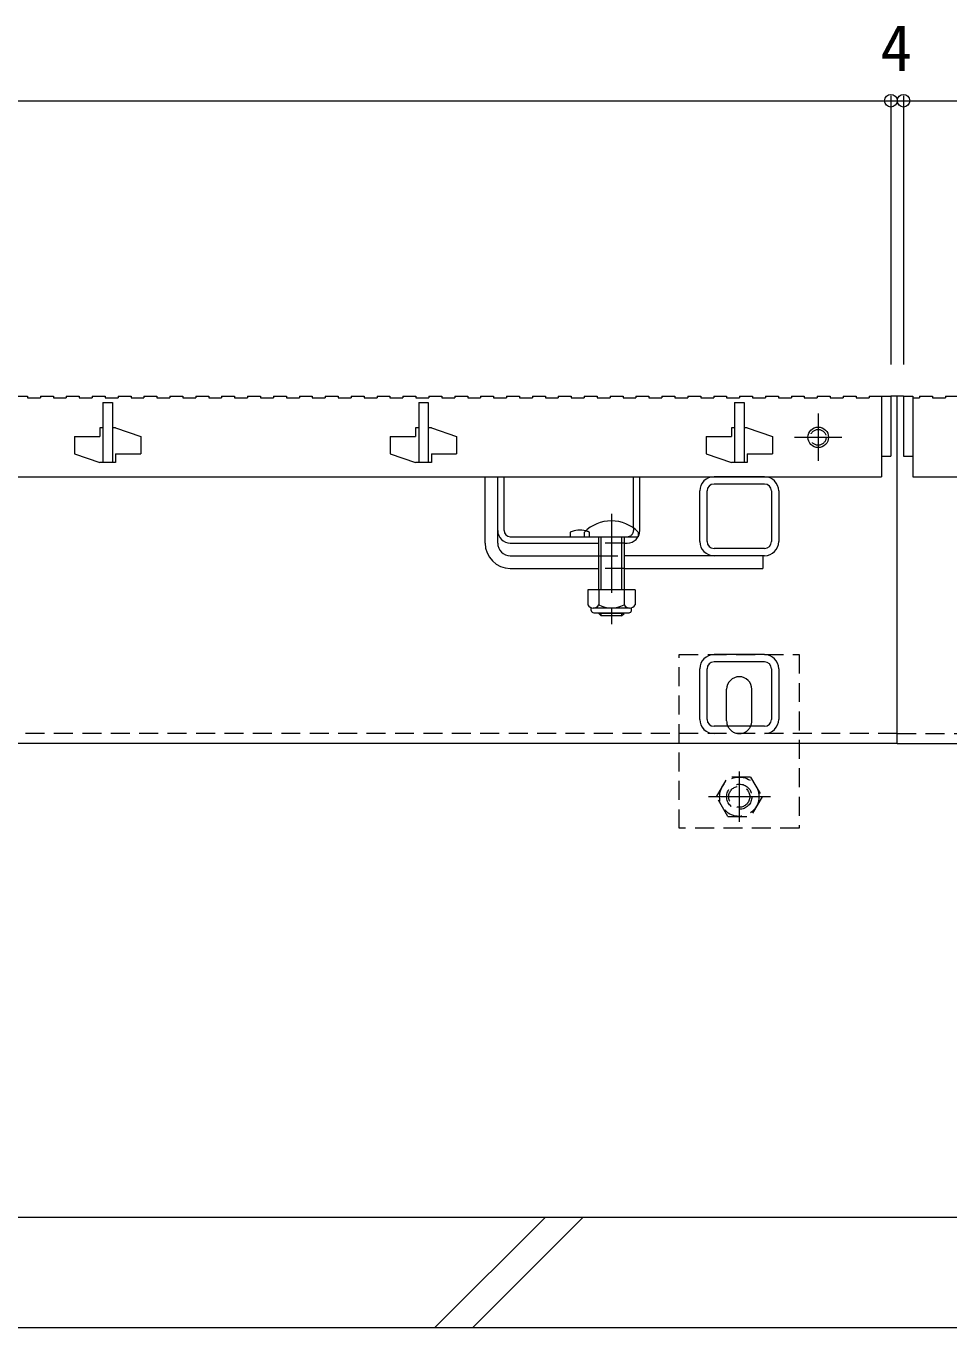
# Model space of a CAD drawing. Units: millimetres at full size, sheet at 1:5; details may follow other scales. Extents: x -1763 to 1942, y -1329 to 1372.
# Drawn here: x -537.6 to -245.4, y -780 to -367.8 of the extents above; entities that cross this region are included whole.
import ezdxf
from ezdxf.enums import TextEntityAlignment as Align

# ---------------------------------------------------------------- set-up
doc = ezdxf.new("R2010")
doc.units = ezdxf.units.MM
doc.header["$LTSCALE"] = 5
doc.header["$PDMODE"] = 32
doc.header["$PDSIZE"] = 4
for name, pattern in [('CHAIN1', [8, 5, -1, 1, -1]), ('CHAIN2', [12, 9, -1, 1, -1]), ('DASHED1', [1.8, 1.2, -0.6])]:
    doc.linetypes.add(name, pattern=pattern)
for name, color, linetype, lineweight in [('4-0_OUTLINE-0', 7, 'Continuous', 9), ('4-2_A_避難通路', 3, 'Continuous', 9), ('4-4_0108_天井情報・�', 7, 'Continuous', 9), ('4-F_10ﾎﾞﾙﾄ__1', 6, 'Continuous', 9)]:
    doc.layers.add(name, color=color, linetype=linetype, lineweight=lineweight)
doc.styles.add('ＭＳ ゴシック', font='')
doc.styles.get('ＭＳ ゴシック').set_extended_font_data('MS Gothic')

msp = doc.modelspace()

# ---------------------------------------------------------------- linework, layer by layer
at = {"layer": '4-0_OUTLINE-0'}
for p, q in [((-261.791, -594.969), (-261.791, -484.969)), ((-392.288, -531.469), (-392.288, -510.469)), ((-388.288, -531.469), (-388.288, -510.469)), ((-386.288, -527.469), (-386.288, -510.469)), ((-345.288, -526.693), (-345.288, -510.469)), ((-343.288, -527.469), (-343.288, -510.469)), ((-303.791, -510.469), (-319.791, -510.469)), ((-324.291, -530.969), (-324.291, -514.969)), ((-321.991, -530.969), (-321.991, -514.969)), ((-303.791, -512.769), (-319.791, -512.769)), ((-301.591, -514.969), (-301.591, -530.969)), ((-299.291, -514.969), (-299.291, -530.969)), ((-384.288, -529.469), (-347.288, -529.469)), ((-384.288, -531.469), (-356.288, -531.469)), ((-365.288, -527.969), (-365.288, -529.469)), ((-348.288, -531.469), (-347.288, -531.469)), ((-384.288, -535.469), (-356.288, -535.469)), ((-303.791, -535.469), (-348.288, -535.469)), ((-303.791, -533.169), (-319.791, -533.169)), ((-304.288, -535.469), (-304.288, -539.469)), ((-384.288, -539.469), (-356.288, -539.469)), ((-348.288, -539.469), (-304.288, -539.469)), ((-303.791, -566.769), (-319.791, -566.769)), ((-324.291, -587.269), (-324.291, -571.269)), ((-321.991, -587.269), (-321.991, -571.269)), ((-303.791, -569.069), (-319.791, -569.069)), ((-301.591, -571.269), (-301.591, -587.269)), ((-299.291, -571.269), (-299.291, -587.269)), ((-315.791, -587.769), (-315.791, -577.769)), ((-307.791, -587.769), (-307.791, -577.769)), ((-303.791, -589.469), (-319.791, -589.469)), ((-261.791, -594.969), (-1261.791, -594.969)), ((-261.791, -594.969), (-72.1, -594.969))]:
    msp.add_line(p, q, dxfattribs=at)
at = {"layer": '4-0_OUTLINE-0', "linetype": 'CHAIN1'}
msp.add_line((-352.288, -522.181), (-352.288, -560.154), dxfattribs=at)
at = {"layer": '4-0_OUTLINE-0', "linetype": 'DASHED1'}
for p, q in [((-345.288, -526.693), (-345.288, -527.469)), ((-359.288, -527.969), (-359.288, -529.469)), ((-348.288, -531.469), (-356.288, -531.469)), ((-356.288, -535.469), (-348.288, -535.469)), ((-348.288, -539.469), (-356.288, -539.469)), ((-330.791, -566.769), (-292.791, -566.769)), ((-330.791, -621.769), (-330.791, -566.769)), ((-292.791, -566.769), (-292.791, -621.769)), ((-261.791, -591.769), (-1261.791, -591.769)), ((-261.791, -591.769), (-72.1, -591.769)), ((-292.791, -621.769), (-330.791, -621.769))]:
    msp.add_line(p, q, dxfattribs=at)
at = {"layer": '4-0_OUTLINE-0', "color": 6}
for p, q in [((-360.788, -529.469), (-360.788, -527.969)), ((-360.788, -529.469), (-343.788, -529.469)), ((-356.288, -539.469), (-356.288, -529.469)), ((-355.538, -539.469), (-355.538, -529.469)), ((-349.038, -529.469), (-349.038, -539.469)), ((-348.288, -529.469), (-348.288, -539.469)), ((-343.788, -527.969), (-343.788, -529.469)), ((-356.288, -546.238), (-356.288, -539.469)), ((-355.538, -546.238), (-355.538, -539.469)), ((-349.038, -539.469), (-349.038, -546.238)), ((-348.288, -539.469), (-348.288, -546.238)), ((-348.288, -553.769), (-356.288, -553.769)), ((-355.538, -554.469), (-355.538, -553.538)), ((-349.038, -553.538), (-349.038, -554.469)), ((-349.038, -554.469), (-348.288, -553.769)), ((-348.288, -553.538), (-348.288, -553.769))]:
    msp.add_line(p, q, dxfattribs=at)
at = {"layer": '4-0_OUTLINE-0', "color": 2}
for p, q in [((-359.788, -546.238), (-359.788, -551.039)), ((-344.788, -546.238), (-359.788, -546.238)), ((-356.288, -546.238), (-356.288, -551.039)), ((-348.288, -546.238), (-348.288, -551.038)), ((-344.788, -546.238), (-344.788, -551.038)), ((-358.638, -552.788), (-358.638, -551.948)), ((-346.538, -552.038), (-358.038, -552.038)), ((-345.938, -552.788), (-345.938, -551.948)), ((-357.888, -553.538), (-346.688, -553.538))]:
    msp.add_line(p, q, dxfattribs=at)
at = {"layer": '4-0_OUTLINE-0', "color": 2, "linetype": 'DASHED1'}
for p, q in [((-318.991, -611.769), (-315.391, -605.534)), ((-308.191, -605.534), (-315.391, -605.534)), ((-308.191, -605.534), (-304.591, -611.769)), ((-315.391, -618.005), (-318.991, -611.769)), ((-304.591, -611.769), (-308.191, -618.005)), ((-315.391, -618.005), (-308.191, -618.005))]:
    msp.add_line(p, q, dxfattribs=at)
at = {"layer": '4-0_OUTLINE-0', "color": 2, "linetype": 'CHAIN1'}
for p, q in [((-311.791, -603.797), (-311.791, -619.749)), ((-301.886, -611.769), (-321.586, -611.769))]:
    msp.add_line(p, q, dxfattribs=at)
at = {"layer": '4-0_OUTLINE-0'}
msp.add_lwpolyline([(-259.791, -484.969), (-261.791, -484.969), (-263.791, -484.969)], dxfattribs=at)
at = {"layer": '4-0_OUTLINE-0', "color": 6}
msp.add_lwpolyline([(-349.038, -554.469), (-355.538, -554.469), (-356.288, -553.769), (-356.288, -553.538)], dxfattribs=at)
at = {"layer": '4-0_OUTLINE-0', "color": 2, "linetype": 'DASHED1'}
for radius in [6.235, 4, 3.323]:
    msp.add_circle((-311.791, -611.769), radius, dxfattribs=at)
at = {"layer": '4-0_OUTLINE-0'}
for centre, radius, start, end in [((-319.791, -514.969), 4.5, 90, 180), ((-303.791, -514.969), 4.5, 0, 90), ((-319.791, -514.969), 2.2, 90, 180), ((-303.791, -514.969), 2.2, 0, 90), ((-384.288, -527.469), 4, 180, 270), ((-384.288, -527.469), 2, 180, 270), ((-362.288, -535.169), 7.8, 76.01978, 112.61986), ((-347.288, -527.469), 4, 270, 0), ((-384.288, -531.469), 8, 180, 270), ((-384.288, -531.469), 4, 180, 270), ((-319.791, -530.969), 4.5, 180, 270), ((-319.791, -530.969), 2.2, 180, 270), ((-303.791, -530.969), 4.5, 270, 0), ((-303.791, -530.969), 2.2, 270, 0), ((-319.791, -571.269), 4.5, 90, 180), ((-303.791, -571.269), 4.5, 0, 90), ((-319.791, -571.269), 2.2, 90, 180), ((-303.791, -571.269), 2.2, 0, 90), ((-311.791, -577.769), 4, 90, 180), ((-311.791, -577.769), 4, 0, 90), ((-319.791, -587.269), 4.5, 180, 270), ((-319.791, -587.269), 2.2, 180, 270), ((-311.791, -587.769), 4, 180, 205.15066), ((-311.791, -587.769), 4, 334.84934, 0), ((-303.791, -587.269), 4.5, 270, 0), ((-303.791, -587.269), 2.2, 270, 0)]:
    msp.add_arc(centre, radius, start, end, dxfattribs=at)
at = {"layer": '4-0_OUTLINE-0', "color": 6}
msp.add_arc((-352.288, -536.44), 12, 44.90053, 135.09947, dxfattribs=at)
at = {"layer": '4-0_OUTLINE-0', "linetype": 'DASHED1'}
for centre, radius, start, end in [((-362.288, -535.169), 7.8, 67.38014, 76.01978), ((-347.288, -527.469), 2, 270, 0), ((-311.791, -587.769), 4, 205.15066, 270), ((-311.791, -587.769), 4, 270, 334.84934)]:
    msp.add_arc(centre, radius, start, end, dxfattribs=at)
at = {"layer": '4-0_OUTLINE-0', "color": 2}
for centre, radius, start, end in [((-358.038, -550.007), 2.031, 210.51797, 329.48203), ((-352.288, -543.538), 8.5, 241.92867, 298.07147), ((-346.538, -550.007), 2.031, 210.51451, 329.48514), ((-357.888, -552.788), 0.75, 180, 270), ((-346.688, -552.788), 0.75, 270, 0)]:
    msp.add_arc(centre, radius, start, end, dxfattribs=at)
at = {"layer": '4-2_A_避難通路'}
for p, q in [((-541.291, -484.969), (-537.191, -484.969)), ((-537.191, -484.969), (-537.191, -485.469)), ((-537.191, -485.469), (-533.091, -485.469)), ((-533.091, -484.969), (-533.091, -485.469)), ((-533.091, -484.969), (-528.991, -484.969)), ((-528.991, -484.969), (-528.991, -485.469)), ((-528.991, -485.469), (-524.891, -485.469)), ((-524.891, -484.969), (-524.891, -485.469)), ((-524.891, -484.969), (-520.791, -484.969)), ((-520.791, -484.969), (-520.791, -485.469)), ((-520.791, -485.469), (-516.691, -485.469)), ((-516.691, -484.969), (-516.691, -485.469)), ((-516.691, -484.969), (-512.591, -484.969)), ((-512.591, -484.969), (-512.591, -485.469)), ((-512.591, -485.469), (-508.491, -485.469)), ((-508.491, -484.969), (-508.491, -485.469)), ((-508.491, -484.969), (-504.391, -484.969)), ((-504.391, -484.969), (-504.391, -485.469)), ((-504.391, -485.469), (-500.291, -485.469)), ((-500.291, -484.969), (-500.291, -485.469)), ((-500.291, -484.969), (-496.191, -484.969)), ((-496.191, -484.969), (-496.191, -485.469)), ((-496.191, -485.469), (-492.091, -485.469)), ((-492.091, -484.969), (-492.091, -485.469)), ((-492.091, -484.969), (-487.991, -484.969)), ((-487.991, -484.969), (-487.991, -485.469)), ((-487.991, -485.469), (-483.891, -485.469)), ((-483.891, -484.969), (-483.891, -485.469)), ((-483.891, -484.969), (-479.791, -484.969)), ((-479.791, -484.969), (-479.791, -485.469)), ((-479.791, -485.469), (-475.691, -485.469)), ((-475.691, -484.969), (-475.691, -485.469)), ((-475.691, -484.969), (-471.591, -484.969)), ((-471.591, -484.969), (-471.591, -485.469)), ((-471.591, -485.469), (-467.491, -485.469)), ((-467.491, -484.969), (-467.491, -485.469)), ((-467.491, -484.969), (-463.391, -484.969)), ((-463.391, -484.969), (-463.391, -485.469)), ((-463.391, -485.469), (-459.291, -485.469)), ((-459.291, -484.969), (-459.291, -485.469)), ((-459.291, -484.969), (-455.191, -484.969)), ((-455.191, -484.969), (-455.191, -485.469)), ((-455.191, -485.469), (-451.091, -485.469)), ((-451.091, -484.969), (-451.091, -485.469)), ((-451.091, -484.969), (-446.991, -484.969)), ((-446.991, -484.969), (-446.991, -485.469)), ((-446.991, -485.469), (-442.891, -485.469)), ((-442.891, -484.969), (-442.891, -485.469)), ((-442.891, -484.969), (-438.791, -484.969)), ((-438.791, -484.969), (-438.791, -485.469)), ((-438.791, -485.469), (-434.691, -485.469)), ((-434.691, -484.969), (-434.691, -485.469)), ((-434.691, -484.969), (-430.591, -484.969)), ((-430.591, -484.969), (-430.591, -485.469)), ((-430.591, -485.469), (-426.491, -485.469)), ((-426.491, -484.969), (-426.491, -485.469)), ((-426.491, -484.969), (-422.391, -484.969)), ((-422.391, -484.969), (-422.391, -485.469)), ((-422.391, -485.469), (-418.291, -485.469)), ((-418.291, -484.969), (-418.291, -485.469)), ((-418.291, -484.969), (-414.191, -484.969)), ((-414.191, -484.969), (-414.191, -485.469)), ((-414.191, -485.469), (-410.091, -485.469)), ((-410.091, -484.969), (-410.091, -485.469)), ((-410.091, -484.969), (-405.991, -484.969)), ((-405.991, -484.969), (-405.991, -485.469)), ((-405.991, -485.469), (-401.891, -485.469)), ((-401.891, -484.969), (-401.891, -485.469)), ((-401.891, -484.969), (-397.791, -484.969)), ((-397.791, -484.969), (-397.791, -485.469)), ((-397.791, -485.469), (-393.691, -485.469)), ((-393.691, -484.969), (-393.691, -485.469)), ((-393.691, -484.969), (-389.591, -484.969)), ((-389.591, -484.969), (-389.591, -485.469)), ((-389.591, -485.469), (-385.491, -485.469)), ((-385.491, -484.969), (-385.491, -485.469)), ((-385.491, -484.969), (-381.391, -484.969)), ((-381.391, -484.969), (-381.391, -485.469)), ((-381.391, -485.469), (-377.291, -485.469)), ((-377.291, -484.969), (-377.291, -485.469)), ((-377.291, -484.969), (-373.191, -484.969)), ((-373.191, -484.969), (-373.191, -485.469)), ((-373.191, -485.469), (-369.091, -485.469)), ((-369.091, -484.969), (-369.091, -485.469)), ((-369.091, -484.969), (-364.991, -484.969)), ((-364.991, -484.969), (-364.991, -485.469)), ((-364.991, -485.469), (-360.891, -485.469)), ((-360.891, -484.969), (-360.891, -485.469)), ((-360.891, -484.969), (-356.791, -484.969)), ((-356.791, -484.969), (-356.791, -485.469)), ((-356.791, -485.469), (-352.691, -485.469)), ((-352.691, -484.969), (-352.691, -485.469)), ((-352.691, -484.969), (-348.591, -484.969)), ((-348.591, -484.969), (-348.591, -485.469)), ((-348.591, -485.469), (-344.491, -485.469)), ((-344.491, -484.969), (-344.491, -485.469)), ((-344.491, -484.969), (-340.391, -484.969)), ((-340.391, -484.969), (-340.391, -485.469)), ((-340.391, -485.469), (-336.291, -485.469)), ((-336.291, -484.969), (-336.291, -485.469)), ((-336.291, -484.969), (-332.191, -484.969)), ((-332.191, -484.969), (-332.191, -485.469)), ((-332.191, -485.469), (-328.091, -485.469)), ((-328.091, -484.969), (-328.091, -485.469)), ((-328.091, -484.969), (-323.991, -484.969)), ((-323.991, -484.969), (-323.991, -485.469)), ((-323.991, -485.469), (-319.891, -485.469)), ((-319.891, -484.969), (-319.891, -485.469)), ((-319.891, -484.969), (-315.791, -484.969)), ((-315.791, -484.969), (-315.791, -485.469)), ((-315.791, -485.469), (-311.691, -485.469)), ((-311.691, -484.969), (-311.691, -485.469)), ((-311.691, -484.969), (-307.591, -484.969)), ((-307.591, -484.969), (-307.591, -485.469)), ((-307.591, -485.469), (-303.491, -485.469)), ((-303.491, -484.969), (-303.491, -485.469)), ((-303.491, -484.969), (-299.391, -484.969)), ((-299.391, -484.969), (-299.391, -485.469)), ((-299.391, -485.469), (-295.291, -485.469)), ((-295.291, -484.969), (-295.291, -485.469)), ((-295.291, -484.969), (-291.191, -484.969)), ((-291.191, -484.969), (-291.191, -485.469)), ((-291.191, -485.469), (-287.091, -485.469)), ((-287.091, -484.969), (-287.091, -485.469)), ((-287.091, -484.969), (-282.991, -484.969)), ((-282.991, -484.969), (-282.991, -485.469)), ((-282.991, -485.469), (-278.891, -485.469)), ((-278.891, -484.969), (-278.891, -485.469)), ((-278.891, -484.969), (-274.791, -484.969)), ((-274.791, -484.969), (-274.791, -485.469)), ((-274.791, -485.469), (-270.691, -485.469)), ((-270.691, -484.969), (-270.691, -485.469)), ((-259.791, -484.969), (-259.791, -503.969)), ((-259.791, -484.969), (-256.791, -484.969)), ((-256.791, -484.969), (-256.791, -510.469)), ((-256.791, -485.469), (-254.691, -485.469)), ((-254.691, -484.969), (-254.691, -485.469)), ((-250.591, -485.469), (-246.491, -485.469)), ((-246.491, -484.969), (-246.491, -485.469)), ((-246.491, -484.969), (-242.391, -484.969)), ((-513.291, -486.969), (-513.291, -505.969)), ((-413.291, -486.969), (-413.291, -505.969)), ((-313.291, -486.969), (-313.291, -505.969)), ((-522.291, -497.719), (-522.291, -503.219)), ((-522.291, -497.719), (-514.291, -497.719)), ((-514.291, -494.969), (-514.291, -497.719)), ((-513.291, -494.969), (-514.291, -494.969)), ((-509.291, -494.969), (-510.291, -494.969)), ((-509.291, -494.969), (-501.291, -497.719)), ((-501.291, -497.719), (-501.291, -503.219)), ((-422.291, -497.719), (-422.291, -503.219)), ((-422.291, -497.719), (-414.291, -497.719)), ((-414.291, -494.969), (-414.291, -497.719)), ((-413.291, -494.969), (-414.291, -494.969)), ((-409.291, -494.969), (-410.291, -494.969)), ((-409.291, -494.969), (-401.291, -497.719)), ((-401.291, -497.719), (-401.291, -503.219)), ((-322.291, -497.719), (-322.291, -503.219)), ((-322.291, -497.719), (-314.291, -497.719)), ((-314.291, -494.969), (-314.291, -497.719)), ((-313.291, -494.969), (-314.291, -494.969)), ((-309.291, -494.969), (-310.291, -494.969)), ((-309.291, -494.969), (-301.291, -497.719)), ((-301.291, -497.719), (-301.291, -503.219)), ((-522.291, -503.219), (-514.291, -505.969)), ((-509.291, -505.969), (-514.291, -505.969)), ((-509.291, -503.219), (-509.291, -505.969)), ((-509.291, -503.219), (-501.291, -503.219)), ((-422.291, -503.219), (-414.291, -505.969)), ((-409.291, -505.969), (-414.291, -505.969)), ((-409.291, -503.219), (-409.291, -505.969)), ((-409.291, -503.219), (-401.291, -503.219)), ((-322.291, -503.219), (-314.291, -505.969)), ((-309.291, -505.969), (-314.291, -505.969)), ((-309.291, -503.219), (-309.291, -505.969)), ((-309.291, -503.219), (-301.291, -503.219)), ((-266.791, -503.969), (-263.791, -503.969)), ((-259.791, -503.969), (-256.791, -503.969)), ((-1256.791, -510.469), (-266.791, -510.469)), ((-256.791, -510.469), (-71.791, -510.469))]:
    msp.add_line(p, q, dxfattribs=at)
at = {"layer": '4-2_A_避難通路', "linetype": 'CHAIN2'}
for p, q in [((-286.791, -490.469), (-286.791, -505.469)), ((-294.291, -497.969), (-279.291, -497.969))]:
    msp.add_line(p, q, dxfattribs=at)
at = {"layer": '4-2_A_避難通路'}
for points in [[(-270.691, -484.969), (-266.791, -484.969), (-266.791, -510.469)], [(-266.791, -484.969), (-263.791, -484.969), (-263.791, -503.969)], [(-254.691, -484.969), (-250.591, -484.969), (-250.591, -485.469)], [(-513.291, -486.969), (-510.291, -486.969), (-510.291, -505.969)], [(-413.291, -486.969), (-410.291, -486.969), (-410.291, -505.969)], [(-313.291, -486.969), (-310.291, -486.969), (-310.291, -505.969)]]:
    msp.add_lwpolyline(points, dxfattribs=at)
msp.add_circle((-286.791, -497.969), 3.25, dxfattribs=at)
at = {"layer": '4-2_A_避難通路', "linetype": 'DASHED1'}
msp.add_circle((-286.791, -497.969), 2.5, dxfattribs=at)
at = {"layer": '4-4_0108_天井情報・�'}
for p, q in [((-1259.791, -391.399), (-263.791, -391.399)), ((-263.791, -389.899), (-263.791, -474.969)), ((-263.791, -391.399), (-259.791, -391.399)), ((-259.791, -389.899), (-259.791, -474.969)), ((-259.791, -391.399), (-71.791, -391.399))]:
    msp.add_line(p, q, dxfattribs=at)
for p in [(-263.791, -391.399), (-259.791, -391.399)]:
    msp.add_point(p, dxfattribs=at)
at = {"layer": '4-F_10ﾎﾞﾙﾄ__1'}
for p, q in [((-62.1, -744.969), (-1462.1, -744.969)), ((-373.3, -744.969), (-408.3, -779.969)), ((-361.279, -744.969), (-396.279, -779.969)), ((-62.1, -779.969), (-1462.1, -779.969))]:
    msp.add_line(p, q, dxfattribs=at)

# ---------------------------------------------------------------- texts
at = {"layer": '4-4_0108_天井情報・�', "color": 2, "style": 'ＭＳ ゴシック'}
msp.add_text('4', height=14.66, dxfattribs=at).set_placement((-267.1, -386.399), align=Align.BOTTOM_LEFT)

doc.saveas('drawing.dxf')
